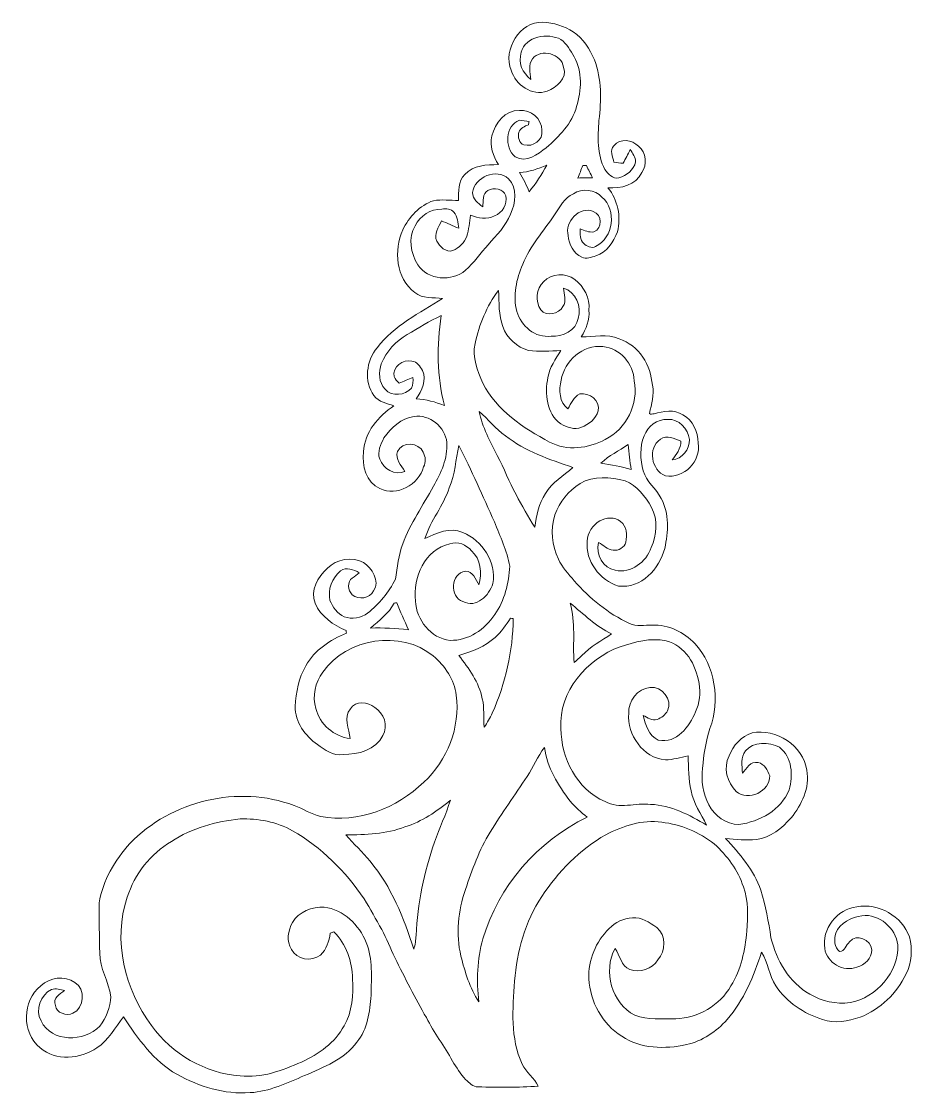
# Model space of a CAD drawing. Header units: centimetres. Extents: x -13.4 to 13.3, y -16.1 to 16.1.
import ezdxf

# ---------------------------------------------------------------- set-up
doc = ezdxf.new("R2010")
doc.units = ezdxf.units.CM
doc.header["$MEASUREMENT"] = 0
doc.layers.add('Layer 1', color=7, linetype='Continuous')

msp = doc.modelspace()

# ---------------------------------------------------------------- linework, layer by layer
at = {"layer": 'Layer 1', "color": 250, "lineweight": 9}
for points, knots in [([(1.27116, 14.62582), (1.01469, 15.2513), (1.52128, 16.09232), (2.2219, 16.06904), (2.2219, 16.06904), (2.54328, 16.05845), (2.86078, 15.95227), (3.13242, 15.78223), (3.13242, 15.78223), (3.43369, 15.5822), (3.6316, 15.264), (3.76742, 14.93556), (3.76742, 14.93556), (3.99249, 14.36053), (3.97026, 13.72589), (3.90359, 13.12228), (3.90359, 13.12228), (3.87043, 12.62981), (3.83762, 12.10064), (4.08068, 11.64979), (4.08068, 11.64979), (4.16641, 11.50762), (4.32339, 11.36439), (4.50261, 11.39367), (4.50261, 11.39367), (4.72486, 11.46846), (4.95275, 11.6325), (5.00143, 11.87592), (5.00143, 11.87592), (4.99508, 12.01456), (4.91818, 12.13662), (4.84198, 12.2481), (4.84198, 12.2481), (4.77107, 12.10946), (4.70686, 11.96764), (4.62678, 11.83394), (4.62678, 11.83394), (4.534, 11.84523), (4.44193, 11.85687), (4.34985, 11.86887), (4.34985, 11.86887), (4.3308, 12.0255), (4.20592, 12.23011), (4.34562, 12.36028), (4.34562, 12.36028), (4.53612, 12.59241), (4.9016, 12.55008), (5.0921, 12.34406), (5.0921, 12.34406), (5.32246, 12.15885), (5.35915, 11.79161), (5.18664, 11.55525), (5.18664, 11.55525), (5.00672, 11.16931), (4.55799, 11.07441), (4.17346, 11.10228), (4.17346, 11.10228), (4.46627, 10.73504), (4.57634, 10.23409), (4.45639, 9.77936), (4.45639, 9.77936), (4.34315, 9.46857), (4.13254, 9.16552), (3.80834, 9.05335), (3.80834, 9.05335), (3.67287, 9.02265), (3.524, 8.94892), (3.38818, 9.01525), (3.38818, 9.01525), (3.14159, 9.13237), (2.99554, 9.39872), (2.97861, 9.66505), (2.97861, 9.66505), (2.86889, 10.07393), (3.31974, 10.56675), (3.73426, 10.3872), (3.73426, 10.3872), (4.00166, 10.29548), (4.00801, 9.87885), (3.75154, 9.77865), (3.75154, 9.77865), (3.6069, 9.74937), (3.46932, 9.8217), (3.33456, 9.86332), (3.33456, 9.86332), (3.34126, 9.71409), (3.32292, 9.53806), (3.44568, 9.428), (3.44568, 9.428), (3.53811, 9.34509), (3.6824, 9.27066), (3.80305, 9.33804), (3.80305, 9.33804), (4.33574, 9.59803), (4.44934, 10.43235), (3.99355, 10.82147), (3.99355, 10.82147), (3.77941, 11.05113), (3.40053, 11.09346), (3.13771, 10.92201), (3.13771, 10.92201), (2.86254, 10.80101), (2.73589, 10.51737), (2.57115, 10.287), (2.57115, 10.287), (2.24306, 9.80088), (1.8282, 9.36025), (1.61935, 8.80252), (1.61935, 8.80252), (1.4225, 8.36296), (1.31702, 7.86378), (1.43697, 7.38753), (1.43697, 7.38753), (1.56714, 6.9515), (1.98836, 6.57543), (2.46884, 6.64881), (2.46884, 6.64881), (2.80927, 6.62059), (3.21885, 6.81568), (3.2827, 7.17974), (3.2827, 7.17974), (3.39383, 7.53464), (3.2005, 7.97632), (2.83644, 8.09026), (2.83644, 8.09026), (2.85161, 7.90611), (2.93486, 7.70221), (2.82303, 7.53323), (2.82303, 7.53323), (2.69921, 7.30992), (2.33091, 7.22596), (2.15769, 7.43445), (2.15769, 7.43445), (1.9813, 7.69127), (2.02399, 8.0698), (2.24694, 8.28535), (2.24694, 8.28535), (2.48436, 8.5337), (2.90346, 8.54958), (3.1751, 8.34708), (3.1751, 8.34708), (3.4545, 8.13507), (3.64077, 7.78582), (3.60232, 7.4281), (3.60232, 7.4281), (3.63548, 7.13423), (3.51306, 6.86859), (3.37407, 6.62235), (3.37407, 6.62235), (3.75013, 6.62976), (4.14842, 6.72819), (4.50507, 6.56944), (4.50507, 6.56944), (4.79047, 6.46396), (5.05858, 6.27875), (5.21945, 6.01628), (5.21945, 6.01628), (5.39972, 5.77145), (5.46181, 5.46454), (5.5119, 5.17066), (5.5119, 5.17066), (5.56235, 4.88597), (5.4731, 4.60305), (5.42159, 4.32506), (5.42159, 4.32506), (5.45158, 4.27884), (5.51155, 4.31588), (5.55494, 4.31729), (5.55494, 4.31729), (5.83646, 4.38538), (6.16172, 4.46052), (6.41713, 4.28378), (6.41713, 4.28378), (6.72934, 4.13032), (6.87645, 3.77225), (6.87892, 3.44064), (6.87892, 3.44064), (6.97593, 2.89526), (6.44571, 2.3562), (5.89678, 2.45322), (5.89678, 2.45322), (5.47239, 2.61973), (5.35492, 3.2893), (5.74756, 3.55036), (5.74756, 3.55036), (5.93735, 3.69217), (6.17195, 3.5754), (6.35892, 3.49497), (6.35892, 3.49497), (6.36386, 3.26672), (6.23051, 3.09316), (6.09469, 2.92983), (6.09469, 2.92983), (6.39843, 2.96333), (6.62492, 3.24203), (6.62139, 3.54259), (6.62139, 3.54259), (6.57447, 3.85904), (6.30248, 4.17301), (5.96169, 4.14549), (5.96169, 4.14549), (5.65266, 4.15925), (5.35915, 3.94053), (5.2579, 3.65337), (5.2579, 3.65337), (5.12208, 3.32317), (5.13902, 2.9464), (5.23215, 2.60667), (5.23215, 2.60667), (5.32246, 2.27753), (5.61703, 2.06587), (5.77155, 1.77094), (5.77155, 1.77094), (6.02272, 1.31798), (5.98674, 0.76518), (5.87597, 0.27517), (5.87597, 0.27517), (5.72286, -0.33443), (5.16724, -0.94333), (4.48814, -0.85372), (4.48814, -0.85372), (3.92193, -0.68862), (3.49472, -0.10231), (3.55081, 0.49248), (3.55081, 0.49248), (3.55787, 0.74612), (3.71909, 0.96908), (3.92687, 1.10243), (3.92687, 1.10243), (4.11667, 1.20333), (4.38054, 1.23578), (4.55023, 1.07915), (4.55023, 1.07915), (4.74602, 0.94615), (4.74391, 0.67275), (4.70722, 0.46496), (4.70722, 0.46496), (4.67264, 0.29704), (4.48602, 0.20108), (4.32516, 0.21907), (4.32516, 0.21907), (4.16076, 0.24906), (4.03659, 0.37253), (3.89265, 0.44873), (3.89265, 0.44873), (3.80199, 0.09596), (4.02389, -0.3175), (4.39042, -0.38241), (4.39042, -0.38241), (4.86279, -0.48683), (5.31929, -0.13194), (5.47169, 0.29916), (5.47169, 0.29916), (5.62832, 0.67592), (5.68935, 1.14018), (5.47486, 1.50566), (5.47486, 1.50566), (5.30412, 1.84326), (5.03953, 2.15159), (4.68605, 2.30293), (4.68605, 2.30293), (4.24755, 2.41547), (3.74308, 2.46627), (3.33773, 2.22144), (3.33773, 2.22144), (2.9973, 1.99813), (2.70732, 1.67287), (2.58279, 1.27988), (2.58279, 1.27988), (2.44168, 0.84314), (2.4953, 0.36336), (2.68509, -0.04868), (2.68509, -0.04868), (2.80186, -0.29281), (2.98884, -0.49318), (3.16276, -0.69744), (3.16276, -0.69744), (3.62313, -1.22626), (4.18087, -1.67675), (4.81552, -1.97908), (4.81552, -1.97908), (5.02895, -2.08245), (5.27695, -2.01436), (5.50344, -2.032), (5.50344, -2.032), (5.98851, -1.99884), (6.45206, -2.24155), (6.78296, -2.58057), (6.78296, -2.58057), (7.40032, -3.25579), (7.53473, -4.28484), (7.23381, -5.13151), (7.23381, -5.13151), (7.09976, -5.51392), (7.05178, -5.9182), (7.00768, -6.31896), (7.00768, -6.31896), (6.96641, -6.69361), (7.01967, -7.08872), (7.19783, -7.42386), (7.19783, -7.42386), (7.38233, -7.74453), (7.71535, -8.01722), (8.102, -8.01158), (8.102, -8.01158), (8.72359, -7.92797), (9.36847, -7.58331), (9.60448, -6.97089), (9.60448, -6.97089), (9.74065, -6.54015), (9.69408, -5.98629), (9.31626, -5.69207), (9.31626, -5.69207), (9.0104, -5.52238), (8.53662, -5.51744), (8.29461, -5.80602), (8.29461, -5.80602), (8.14786, -5.99511), (8.20183, -6.25122), (8.20536, -6.47418), (8.20536, -6.47418), (8.33342, -6.3373), (8.44349, -6.09918), (8.67808, -6.15456), (8.67808, -6.15456), (8.86788, -6.18631), (8.96419, -6.38775), (9.02663, -6.54861), (9.02663, -6.54861), (9.04638, -7.02134), (8.37646, -7.3279), (8.02121, -7.02239), (8.02121, -7.02239), (7.74357, -6.75605), (7.62927, -6.30308), (7.80602, -5.95101), (7.80602, -5.95101), (7.92596, -5.64092), (8.17467, -5.36681), (8.49676, -5.26556), (8.49676, -5.26556), (9.22383, -5.1114), (10.0264, -5.64621), (10.13823, -6.38669), (10.13823, -6.38669), (10.23454, -6.90774), (9.98865, -7.41962), (9.66692, -7.81262), (9.66692, -7.81262), (9.39846, -8.1227), (9.05097, -8.4134), (8.62834, -8.46349), (8.62834, -8.46349), (8.31896, -8.49736), (8.00992, -8.45714), (7.7023, -8.42821), (7.7023, -8.42821), (8.12105, -8.89635), (8.56026, -9.3786), (8.75957, -9.98749), (8.75957, -9.98749), (8.90351, -10.45281), (8.99064, -10.93435), (9.06261, -11.41589), (9.06261, -11.41589), (9.22736, -12.09216), (9.60942, -12.75398), (10.22713, -13.10887), (10.22713, -13.10887), (10.59049, -13.31172), (11.01912, -13.41861), (11.43504, -13.35934), (11.43504, -13.35934), (12.23056, -13.20341), (12.89307, -12.44953), (12.87014, -11.6265), (12.87014, -11.6265), (12.80241, -11.12591), (12.31064, -10.68564), (11.79382, -10.7502), (11.79382, -10.7502), (11.47879, -10.79747), (11.12707, -10.95481), (11.00959, -11.27231), (11.00959, -11.27231), (10.95244, -11.4554), (10.95244, -11.7034), (11.12248, -11.82899), (11.12248, -11.82899), (11.27523, -11.82229), (11.31721, -11.62226), (11.42234, -11.53901), (11.42234, -11.53901), (11.61319, -11.26631), (12.07604, -11.46916), (12.08521, -11.77396), (12.08521, -11.77396), (12.09826, -12.02655), (11.87143, -12.23116), (11.64142, -12.29007), (11.64142, -12.29007), (11.2389, -12.45976), (10.73936, -12.16272), (10.67763, -11.73903), (10.67763, -11.73903), (10.57744, -11.15307), (11.05016, -10.55229), (11.63542, -10.48209), (11.63542, -10.48209), (12.287, -10.36637), (12.99855, -10.75796), (13.21657, -11.38731), (13.21657, -11.38731), (13.31006, -11.7542), (13.29065, -12.15531), (13.1185, -12.49751), (13.1185, -12.49751), (12.83839, -13.07994), (12.34133, -13.55866), (11.74055, -13.7989), (11.74055, -13.7989), (11.37789, -13.9125), (10.97502, -14.00069), (10.60637, -13.86205), (10.60637, -13.86205), (10.04757, -13.69413), (9.53639, -13.34241), (9.20972, -12.85593), (9.20972, -12.85593), (9.0037, -12.54442), (8.97724, -12.15355), (8.77968, -11.84063), (8.77968, -11.84063), (8.54967, -12.56559), (8.25087, -13.28526), (7.7471, -13.86699), (7.7471, -13.86699), (7.42607, -14.22753), (7.00309, -14.51681), (6.52579, -14.61841), (6.52579, -14.61841), (5.88302, -14.76234), (5.15031, -14.75105), (4.58904, -14.36934), (4.58904, -14.36934), (4.00695, -13.99822), (3.62983, -13.33253), (3.60408, -12.64356), (3.60408, -12.64356), (3.57092, -12.08405), (3.81151, -11.52772), (4.20486, -11.13543), (4.20486, -11.13543), (4.39077, -10.9534), (4.63948, -10.81899), (4.90442, -10.81546), (4.90442, -10.81546), (5.18064, -10.78865), (5.423, -10.94987), (5.63467, -11.10333), (5.63467, -11.10333), (5.93559, -11.33651), (5.90666, -11.80536), (5.67312, -12.07558), (5.67312, -12.07558), (5.50061, -12.34758), (5.13055, -12.46858), (4.83069, -12.36486), (4.83069, -12.36486), (4.56575, -12.25832), (4.53365, -11.94294), (4.38584, -11.73092), (4.38584, -11.73092), (4.01718, -12.41319), (4.28106, -13.37839), (4.97639, -13.73681), (4.97639, -13.73681), (5.36585, -13.8878), (5.79906, -13.84335), (6.20829, -13.84229), (6.20829, -13.84229), (6.87821, -13.82395), (7.53402, -13.44224), (7.8614, -12.85381), (7.8614, -12.85381), (8.17291, -12.36521), (8.28332, -11.77819), (8.33977, -11.21022), (8.33977, -11.21022), (8.36729, -10.76784), (8.39516, -10.30393), (8.23499, -9.88166), (8.23499, -9.88166), (8.07307, -9.38176), (7.74922, -8.9475), (7.36293, -8.5979), (7.36293, -8.5979), (6.90996, -8.24159), (6.35998, -8.0091), (5.78601, -7.94597), (5.78601, -7.94597), (5.20111, -7.8613), (4.61867, -8.05462), (4.10608, -8.32203), (4.10608, -8.32203), (3.32398, -8.76581), (2.68051, -9.42975), (2.18732, -10.17552), (2.18732, -10.17552), (1.68673, -10.92764), (1.4412, -11.82088), (1.37276, -12.71552), (1.37276, -12.71552), (1.31632, -13.5442), (1.23659, -14.42685), (1.5996, -15.20366), (1.5996, -15.20366), (1.71496, -15.45625), (1.97001, -15.61641), (2.08184, -15.87006), (2.08184, -15.87006), (1.48212, -15.90781), (0.88028, -15.89864), (0.28021, -15.88876), (0.28021, -15.88876), (0.12393, -15.89158), (0.01245, -15.7607), (-0.09585, -15.66933), (-0.09585, -15.66933), (-0.25002, -15.5007), (-0.3749, -15.30879), (-0.49096, -15.11335), (-0.49096, -15.11335), (-0.73368, -14.66815), (-1.042, -14.26245), (-1.27343, -13.8109), (-1.27343, -13.8109), (-1.61985, -13.2267), (-1.91442, -12.61463), (-2.22134, -12.00926), (-2.22134, -12.00926), (-2.36139, -11.73233), (-2.45523, -11.43353), (-2.61469, -11.16612), (-2.61469, -11.16612), (-2.79249, -10.86097), (-2.95335, -10.54594), (-3.14279, -10.24784), (-3.14279, -10.24784), (-3.69877, -9.42058), (-4.42056, -8.6935), (-5.29298, -8.20244), (-5.29298, -8.20244), (-5.76464, -7.92408), (-6.32485, -7.83554), (-6.86495, -7.84119), (-6.86495, -7.84119), (-7.58568, -7.9248), (-8.31134, -8.11918), (-8.92271, -8.52241), (-8.92271, -8.52241), (-9.54924, -8.89459), (-10.03113, -9.50101), (-10.2488, -10.19669), (-10.2488, -10.19669), (-10.68801, -11.49879), (-10.32429, -12.96776), (-9.51819, -14.04867), (-9.51819, -14.04867), (-8.90859, -14.90416), (-7.91482, -15.47918), (-6.86389, -15.55644), (-6.86389, -15.55644), (-6.21902, -15.63405), (-5.59707, -15.39522), (-5.01675, -15.14263), (-5.01675, -15.14263), (-4.5084, -14.90133), (-4.00639, -14.56902), (-3.74534, -14.05255), (-3.74534, -14.05255), (-3.48816, -13.6331), (-3.47017, -13.12157), (-3.48852, -12.64391), (-3.48852, -12.64391), (-3.50545, -12.12638), (-3.67302, -11.59616), (-4.05261, -11.23033), (-4.05261, -11.23033), (-4.08753, -11.24514), (-4.12246, -11.26031), (-4.15703, -11.27584), (-4.15703, -11.27584), (-4.20113, -11.5129), (-4.26569, -11.76267), (-4.45195, -11.93236), (-4.45195, -11.93236), (-4.71089, -12.14049), (-5.17268, -12.07064), (-5.32543, -11.76196), (-5.32543, -11.76196), (-5.47924, -11.51643), (-5.42915, -11.19364), (-5.28768, -10.95446), (-5.28768, -10.95446), (-5.11694, -10.61755), (-4.69114, -10.48985), (-4.34012, -10.49337), (-4.34012, -10.49337), (-3.75839, -10.56887), (-3.28955, -11.02501), (-3.08106, -11.55629), (-3.08106, -11.55629), (-2.87292, -12.05689), (-2.92725, -12.61039), (-2.93113, -13.13921), (-2.93113, -13.13921), (-2.97029, -13.62922), (-3.03449, -14.15133), (-3.35587, -14.54679), (-3.35587, -14.54679), (-3.73828, -15.06679), (-4.35776, -15.29891), (-4.92644, -15.5508), (-4.92644, -15.5508), (-5.45596, -15.76352), (-5.98195, -16.03234), (-6.56262, -16.06091), (-6.56262, -16.06091), (-7.33097, -16.11841), (-8.09297, -15.88241), (-8.75831, -15.51164), (-8.75831, -15.51164), (-9.45505, -15.113), (-9.92953, -14.43849), (-10.36345, -13.78373), (-10.36345, -13.78373), (-10.61004, -14.10864), (-10.80866, -14.4847), (-11.15791, -14.71612), (-11.15791, -14.71612), (-11.65144, -15.05761), (-12.3891, -15.12217), (-12.865, -14.71366), (-12.865, -14.71366), (-13.42133, -14.2554), (-13.40087, -13.30113), (-12.84383, -12.85346), (-12.84383, -12.85346), (-12.57396, -12.6044), (-12.12981, -12.53737), (-11.82042, -12.75327), (-11.82042, -12.75327), (-11.49516, -12.95224), (-11.53467, -13.52021), (-11.87722, -13.67966), (-11.87722, -13.67966), (-12.06843, -13.7668), (-12.38346, -13.67296), (-12.40427, -13.44154), (-12.40427, -13.44154), (-12.49211, -13.21964), (-12.27198, -13.09582), (-12.12699, -12.99069), (-12.12699, -12.99069), (-12.25434, -12.96705), (-12.39228, -12.92084), (-12.51928, -12.9667), (-12.51928, -12.9667), (-12.85336, -13.12439), (-13.01669, -13.58089), (-12.83325, -13.90791), (-12.83325, -13.90791), (-12.5161, -14.56231), (-11.53291, -14.54714), (-11.07148, -14.06172), (-11.07148, -14.06172), (-10.87533, -13.81231), (-10.75327, -13.49869), (-10.74445, -13.18084), (-10.74445, -13.18084), (-10.79102, -12.72857), (-11.08664, -12.33488), (-11.07253, -11.87027), (-11.07253, -11.87027), (-11.07888, -11.36897), (-11.10393, -10.86767), (-11.08947, -10.36673), (-11.08947, -10.36673), (-10.98787, -9.6901), (-10.61428, -9.08509), (-10.16695, -8.58132), (-10.16695, -8.58132), (-8.93223, -7.29544), (-6.91646, -6.81002), (-5.24288, -7.44326), (-5.24288, -7.44326), (-4.96842, -7.53216), (-4.72959, -7.71031), (-4.44525, -7.77134), (-4.44525, -7.77134), (-3.31989, -7.99112), (-2.15925, -7.51875), (-1.34998, -6.74441), (-1.34998, -6.74441), (-0.64301, -6.08859), (-0.2546, -5.09199), (-0.37596, -4.13103), (-0.37596, -4.13103), (-0.44158, -3.66501), (-0.71004, -3.24979), (-1.06881, -2.95416), (-1.06881, -2.95416), (-2.04424, -2.15653), (-3.66208, -2.40806), (-4.37716, -3.43641), (-4.37716, -3.43641), (-4.60682, -3.74368), (-4.70948, -4.15996), (-4.58707, -4.53178), (-4.58707, -4.53178), (-4.47453, -5.00733), (-4.04132, -5.37316), (-3.55978, -5.43454), (-3.55978, -5.43454), (-3.59153, -5.14456), (-3.7785, -4.79601), (-3.55272, -4.5406), (-3.55272, -4.5406), (-3.39962, -4.28766), (-3.0232, -4.324), (-2.82459, -4.49862), (-2.82459, -4.49862), (-2.54978, -4.66337), (-2.41008, -5.05601), (-2.57588, -5.34247), (-2.57588, -5.34247), (-2.79354, -5.77744), (-3.32518, -5.91573), (-3.77462, -5.9115), (-3.77462, -5.9115), (-4.0706, -5.96477), (-4.31684, -5.77074), (-4.54156, -5.61411), (-4.54156, -5.61411), (-4.90986, -5.34846), (-5.21607, -4.93712), (-5.21431, -4.46581), (-5.21431, -4.46581), (-5.18009, -4.04495), (-5.11376, -3.61068), (-4.88693, -3.24556), (-4.88693, -3.24556), (-4.63116, -2.76825), (-4.15456, -2.47509), (-3.67302, -2.26448), (-3.67302, -2.26448), (-3.67443, -2.24578), (-3.67725, -2.20874), (-3.67866, -2.19004), (-3.67866, -2.19004), (-4.06848, -2.0387), (-4.43678, -1.76318), (-4.60964, -1.37336), (-4.60964, -1.37336), (-4.76804, -0.97825), (-4.53098, -0.57997), (-4.24381, -0.32314), (-4.24381, -0.32314), (-3.97288, -0.04374), (-3.50898, 0.03775), (-3.16502, -0.14676), (-3.16502, -0.14676), (-2.89867, -0.31291), (-2.66019, -0.70203), (-2.85881, -1.00259), (-2.85881, -1.00259), (-2.96746, -1.23966), (-3.31072, -1.27141), (-3.49839, -1.11443), (-3.49839, -1.11443), (-3.62857, -0.98813), (-3.66314, -0.72249), (-3.49663, -0.61489), (-3.49663, -0.61489), (-3.42819, -0.55986), (-3.35587, -0.51047), (-3.28884, -0.45403), (-3.28884, -0.45403), (-3.45783, -0.37183), (-3.67584, -0.26423), (-3.84659, -0.40181), (-3.84659, -0.40181), (-4.09776, -0.60396), (-4.24523, -0.96767), (-4.16585, -1.28658), (-4.16585, -1.28658), (-4.08471, -1.48978), (-3.94113, -1.6831), (-3.74146, -1.78188), (-3.74146, -1.78188), (-3.50757, -1.84856), (-3.23275, -1.82527), (-3.03943, -1.66617), (-3.03943, -1.66617), (-2.68348, -1.40088), (-2.40514, -1.03681), (-2.19806, -0.64805), (-2.19806, -0.64805), (-2.14761, -0.29104), (-2.11304, 0.07267), (-1.98321, 0.41275), (-1.98321, 0.41275), (-1.75214, 1.02623), (-1.37538, 1.56704), (-1.06317, 2.1396), (-1.06317, 2.1396), (-0.83281, 2.53683), (-0.6289, 2.98345), (-0.66065, 3.45299), (-0.66065, 3.45299), (-0.70439, 3.92359), (-1.17183, 4.3053), (-1.64561, 4.23651), (-1.64561, 4.23651), (-2.02555, 4.18112), (-2.34164, 3.90102), (-2.54731, 3.59022), (-2.54731, 3.59022), (-2.63797, 3.39901), (-2.75862, 3.17324), (-2.67325, 2.95839), (-2.67325, 2.95839), (-2.56389, 2.66171), (-2.22416, 2.45322), (-1.91901, 2.58657), (-1.91901, 2.58657), (-2.03401, 2.76402), (-2.21217, 2.95382), (-2.14091, 3.18382), (-2.14091, 3.18382), (-2.00614, 3.48968), (-1.49673, 3.46745), (-1.3722, 3.16195), (-1.3722, 3.16195), (-1.29353, 3.03107), (-1.28401, 2.85926), (-1.35598, 2.7224), (-1.35598, 2.7224), (-1.5112, 2.19463), (-2.14867, 1.81222), (-2.67078, 2.07716), (-2.67078, 2.07716), (-3.0927, 2.25249), (-3.21018, 2.76472), (-3.15938, 3.17429), (-3.15938, 3.17429), (-3.12551, 3.76061), (-2.71876, 4.24568), (-2.24568, 4.55754), (-2.24568, 4.55754), (-2.45805, 4.62386), (-2.70711, 4.67007), (-2.84787, 4.86128), (-2.84787, 4.86128), (-3.15056, 5.28885), (-3.08106, 5.9048), (-2.75156, 6.29992), (-2.75156, 6.29992), (-2.24674, 6.96667), (-1.47451, 7.33814), (-0.78624, 7.77982), (-0.78624, 7.77982), (-1.06776, 7.81898), (-1.3909, 7.75759), (-1.62303, 7.95727), (-1.62303, 7.95727), (-2.191, 8.37778), (-2.25238, 9.22408), (-1.98533, 9.83334), (-1.98533, 9.83334), (-1.78883, 10.21434), (-1.48227, 10.57982), (-1.05964, 10.7107), (-1.05964, 10.7107), (-0.81234, 10.75409), (-0.5587, 10.72586), (-0.30928, 10.71352), (-0.30928, 10.71352), (-0.30011, 10.98445), (-0.34421, 11.29737), (-0.11772, 11.49669), (-0.11772, 11.49669), (0.13416, 11.78737), (0.53491, 11.78808), (0.88804, 11.79549), (0.88804, 11.79549), (0.72577, 12.04949), (0.61817, 12.34935), (0.69331, 12.65556), (0.69331, 12.65556), (0.78292, 13.03303), (1.08736, 13.44437), (1.51634, 13.41897), (1.51634, 13.41897), (1.85501, 13.46483), (2.19544, 13.16568), (2.18768, 12.82454), (2.18768, 12.82454), (2.24659, 12.53844), (1.91322, 12.30278), (1.65251, 12.39345), (1.65251, 12.39345), (1.492, 12.42731), (1.47083, 12.63863), (1.50364, 12.76704), (1.50364, 12.76704), (1.53574, 12.89933), (1.67544, 12.94272), (1.78516, 12.99176), (1.78516, 12.99176), (1.7908, 13.01645), (1.80209, 13.06655), (1.80738, 13.09159), (1.80738, 13.09159), (1.71284, 13.10817), (1.61371, 13.12158), (1.51916, 13.13005), (1.51916, 13.13005), (1.08913, 12.9653), (1.05914, 12.30737), (1.39146, 12.02867), (1.39146, 12.02867), (1.72483, 11.829), (2.06668, 12.10911), (2.32173, 12.30208), (2.32173, 12.30208), (2.71049, 12.63933), (3.09255, 13.0295), (3.23366, 13.53997), (3.23366, 13.53997), (3.37724, 14.02469), (3.41252, 14.57926), (3.15923, 15.03363), (3.15923, 15.03363), (3.04634, 15.21673), (2.94227, 15.42628), (2.76165, 15.55222), (2.76165, 15.55222), (2.37148, 15.75471), (1.69238, 15.65911), (1.5742, 15.16628), (1.5742, 15.16628), (1.46554, 14.85231), (1.61547, 14.54821), (1.85642, 14.35383), (1.85642, 14.35383), (1.84795, 14.55633), (1.77211, 14.79375), (1.91216, 14.96978), (1.91216, 14.96978), (2.16404, 15.30316), (2.78105, 15.11936), (2.84208, 14.71578), (2.84208, 14.71578), (2.96591, 14.37359), (2.62054, 14.11923), (2.35278, 13.99929), (2.35278, 13.99929), (1.88993, 13.83878), (1.40769, 14.18873), (1.27116, 14.62582), (1.27116, 14.62582), (1.27116, 14.62582), (1.27116, 14.62582), (1.27116, 14.62582)], [0, 0, 0, 0, 0.00408163, 0.00408163, 0.00408163, 0.00408163, 0.00816327, 0.00816327, 0.00816327, 0.00816327, 0.0122449, 0.0122449, 0.0122449, 0.0122449, 0.01632653, 0.01632653, 0.01632653, 0.01632653, 0.02040816, 0.02040816, 0.02040816, 0.02040816, 0.0244898, 0.0244898, 0.0244898, 0.0244898, 0.02857143, 0.02857143, 0.02857143, 0.02857143, 0.03265306, 0.03265306, 0.03265306, 0.03265306, 0.03673469, 0.03673469, 0.03673469, 0.03673469, 0.04081633, 0.04081633, 0.04081633, 0.04081633, 0.04489796, 0.04489796, 0.04489796, 0.04489796, 0.04897959, 0.04897959, 0.04897959, 0.04897959, 0.05306122, 0.05306122, 0.05306122, 0.05306122, 0.05714286, 0.05714286, 0.05714286, 0.05714286, 0.06122449, 0.06122449, 0.06122449, 0.06122449, 0.06530612, 0.06530612, 0.06530612, 0.06530612, 0.06938776, 0.06938776, 0.06938776, 0.06938776, 0.07346939, 0.07346939, 0.07346939, 0.07346939, 0.07755102, 0.07755102, 0.07755102, 0.07755102, 0.08163265, 0.08163265, 0.08163265, 0.08163265, 0.08571429, 0.08571429, 0.08571429, 0.08571429, 0.08979592, 0.08979592, 0.08979592, 0.08979592, 0.09387755, 0.09387755, 0.09387755, 0.09387755, 0.09795918, 0.09795918, 0.09795918, 0.09795918, 0.10204082, 0.10204082, 0.10204082, 0.10204082, 0.10612245, 0.10612245, 0.10612245, 0.10612245, 0.11020408, 0.11020408, 0.11020408, 0.11020408, 0.11428571, 0.11428571, 0.11428571, 0.11428571, 0.11836735, 0.11836735, 0.11836735, 0.11836735, 0.12244898, 0.12244898, 0.12244898, 0.12244898, 0.12653061, 0.12653061, 0.12653061, 0.12653061, 0.13061224, 0.13061224, 0.13061224, 0.13061224, 0.13469388, 0.13469388, 0.13469388, 0.13469388, 0.13877551, 0.13877551, 0.13877551, 0.13877551, 0.14285714, 0.14285714, 0.14285714, 0.14285714, 0.14693878, 0.14693878, 0.14693878, 0.14693878, 0.15102041, 0.15102041, 0.15102041, 0.15102041, 0.15510204, 0.15510204, 0.15510204, 0.15510204, 0.15918367, 0.15918367, 0.15918367, 0.15918367, 0.16326531, 0.16326531, 0.16326531, 0.16326531, 0.16734694, 0.16734694, 0.16734694, 0.16734694, 0.17142857, 0.17142857, 0.17142857, 0.17142857, 0.1755102, 0.1755102, 0.1755102, 0.1755102, 0.17959184, 0.17959184, 0.17959184, 0.17959184, 0.18367347, 0.18367347, 0.18367347, 0.18367347, 0.1877551, 0.1877551, 0.1877551, 0.1877551, 0.19183673, 0.19183673, 0.19183673, 0.19183673, 0.19591837, 0.19591837, 0.19591837, 0.19591837, 0.2, 0.2, 0.2, 0.2, 0.20408163, 0.20408163, 0.20408163, 0.20408163, 0.20816327, 0.20816327, 0.20816327, 0.20816327, 0.2122449, 0.2122449, 0.2122449, 0.2122449, 0.21632653, 0.21632653, 0.21632653, 0.21632653, 0.22040816, 0.22040816, 0.22040816, 0.22040816, 0.2244898, 0.2244898, 0.2244898, 0.2244898, 0.22857143, 0.22857143, 0.22857143, 0.22857143, 0.23265306, 0.23265306, 0.23265306, 0.23265306, 0.23673469, 0.23673469, 0.23673469, 0.23673469, 0.24081633, 0.24081633, 0.24081633, 0.24081633, 0.24489796, 0.24489796, 0.24489796, 0.24489796, 0.24897959, 0.24897959, 0.24897959, 0.24897959, 0.25306122, 0.25306122, 0.25306122, 0.25306122, 0.25714286, 0.25714286, 0.25714286, 0.25714286, 0.26122449, 0.26122449, 0.26122449, 0.26122449, 0.26530612, 0.26530612, 0.26530612, 0.26530612, 0.26938776, 0.26938776, 0.26938776, 0.26938776, 0.27346939, 0.27346939, 0.27346939, 0.27346939, 0.27755102, 0.27755102, 0.27755102, 0.27755102, 0.28163265, 0.28163265, 0.28163265, 0.28163265, 0.28571429, 0.28571429, 0.28571429, 0.28571429, 0.28979592, 0.28979592, 0.28979592, 0.28979592, 0.29387755, 0.29387755, 0.29387755, 0.29387755, 0.29795918, 0.29795918, 0.29795918, 0.29795918, 0.30204082, 0.30204082, 0.30204082, 0.30204082, 0.30612245, 0.30612245, 0.30612245, 0.30612245, 0.31020408, 0.31020408, 0.31020408, 0.31020408, 0.31428571, 0.31428571, 0.31428571, 0.31428571, 0.31836735, 0.31836735, 0.31836735, 0.31836735, 0.32244898, 0.32244898, 0.32244898, 0.32244898, 0.32653061, 0.32653061, 0.32653061, 0.32653061, 0.33061224, 0.33061224, 0.33061224, 0.33061224, 0.33469388, 0.33469388, 0.33469388, 0.33469388, 0.33877551, 0.33877551, 0.33877551, 0.33877551, 0.34285714, 0.34285714, 0.34285714, 0.34285714, 0.34693878, 0.34693878, 0.34693878, 0.34693878, 0.35102041, 0.35102041, 0.35102041, 0.35102041, 0.35510204, 0.35510204, 0.35510204, 0.35510204, 0.35918367, 0.35918367, 0.35918367, 0.35918367, 0.36326531, 0.36326531, 0.36326531, 0.36326531, 0.36734694, 0.36734694, 0.36734694, 0.36734694, 0.37142857, 0.37142857, 0.37142857, 0.37142857, 0.3755102, 0.3755102, 0.3755102, 0.3755102, 0.37959184, 0.37959184, 0.37959184, 0.37959184, 0.38367347, 0.38367347, 0.38367347, 0.38367347, 0.3877551, 0.3877551, 0.3877551, 0.3877551, 0.39183673, 0.39183673, 0.39183673, 0.39183673, 0.39591837, 0.39591837, 0.39591837, 0.39591837, 0.4, 0.4, 0.4, 0.4, 0.40408163, 0.40408163, 0.40408163, 0.40408163, 0.40816327, 0.40816327, 0.40816327, 0.40816327, 0.4122449, 0.4122449, 0.4122449, 0.4122449, 0.41632653, 0.41632653, 0.41632653, 0.41632653, 0.42040816, 0.42040816, 0.42040816, 0.42040816, 0.4244898, 0.4244898, 0.4244898, 0.4244898, 0.42857143, 0.42857143, 0.42857143, 0.42857143, 0.43265306, 0.43265306, 0.43265306, 0.43265306, 0.43673469, 0.43673469, 0.43673469, 0.43673469, 0.44081633, 0.44081633, 0.44081633, 0.44081633, 0.44489796, 0.44489796, 0.44489796, 0.44489796, 0.44897959, 0.44897959, 0.44897959, 0.44897959, 0.45306122, 0.45306122, 0.45306122, 0.45306122, 0.45714286, 0.45714286, 0.45714286, 0.45714286, 0.46122449, 0.46122449, 0.46122449, 0.46122449, 0.46530612, 0.46530612, 0.46530612, 0.46530612, 0.46938776, 0.46938776, 0.46938776, 0.46938776, 0.47346939, 0.47346939, 0.47346939, 0.47346939, 0.47755102, 0.47755102, 0.47755102, 0.47755102, 0.48163265, 0.48163265, 0.48163265, 0.48163265, 0.48571429, 0.48571429, 0.48571429, 0.48571429, 0.48979592, 0.48979592, 0.48979592, 0.48979592, 0.49387755, 0.49387755, 0.49387755, 0.49387755, 0.49795918, 0.49795918, 0.49795918, 0.49795918, 0.50204082, 0.50204082, 0.50204082, 0.50204082, 0.50612245, 0.50612245, 0.50612245, 0.50612245, 0.51020408, 0.51020408, 0.51020408, 0.51020408, 0.51428571, 0.51428571, 0.51428571, 0.51428571, 0.51836735, 0.51836735, 0.51836735, 0.51836735, 0.52244898, 0.52244898, 0.52244898, 0.52244898, 0.52653061, 0.52653061, 0.52653061, 0.52653061, 0.53061224, 0.53061224, 0.53061224, 0.53061224, 0.53469388, 0.53469388, 0.53469388, 0.53469388, 0.53877551, 0.53877551, 0.53877551, 0.53877551, 0.54285714, 0.54285714, 0.54285714, 0.54285714, 0.54693878, 0.54693878, 0.54693878, 0.54693878, 0.55102041, 0.55102041, 0.55102041, 0.55102041, 0.55510204, 0.55510204, 0.55510204, 0.55510204, 0.55918367, 0.55918367, 0.55918367, 0.55918367, 0.56326531, 0.56326531, 0.56326531, 0.56326531, 0.56734694, 0.56734694, 0.56734694, 0.56734694, 0.57142857, 0.57142857, 0.57142857, 0.57142857, 0.5755102, 0.5755102, 0.5755102, 0.5755102, 0.57959184, 0.57959184, 0.57959184, 0.57959184, 0.58367347, 0.58367347, 0.58367347, 0.58367347, 0.5877551, 0.5877551, 0.5877551, 0.5877551, 0.59183673, 0.59183673, 0.59183673, 0.59183673, 0.59591837, 0.59591837, 0.59591837, 0.59591837, 0.6, 0.6, 0.6, 0.6, 0.60408163, 0.60408163, 0.60408163, 0.60408163, 0.60816327, 0.60816327, 0.60816327, 0.60816327, 0.6122449, 0.6122449, 0.6122449, 0.6122449, 0.61632653, 0.61632653, 0.61632653, 0.61632653, 0.62040816, 0.62040816, 0.62040816, 0.62040816, 0.6244898, 0.6244898, 0.6244898, 0.6244898, 0.62857143, 0.62857143, 0.62857143, 0.62857143, 0.63265306, 0.63265306, 0.63265306, 0.63265306, 0.63673469, 0.63673469, 0.63673469, 0.63673469, 0.64081633, 0.64081633, 0.64081633, 0.64081633, 0.64489796, 0.64489796, 0.64489796, 0.64489796, 0.64897959, 0.64897959, 0.64897959, 0.64897959, 0.65306122, 0.65306122, 0.65306122, 0.65306122, 0.65714286, 0.65714286, 0.65714286, 0.65714286, 0.66122449, 0.66122449, 0.66122449, 0.66122449, 0.66530612, 0.66530612, 0.66530612, 0.66530612, 0.66938776, 0.66938776, 0.66938776, 0.66938776, 0.67346939, 0.67346939, 0.67346939, 0.67346939, 0.67755102, 0.67755102, 0.67755102, 0.67755102, 0.68163265, 0.68163265, 0.68163265, 0.68163265, 0.68571429, 0.68571429, 0.68571429, 0.68571429, 0.68979592, 0.68979592, 0.68979592, 0.68979592, 0.69387755, 0.69387755, 0.69387755, 0.69387755, 0.69795918, 0.69795918, 0.69795918, 0.69795918, 0.70204082, 0.70204082, 0.70204082, 0.70204082, 0.70612245, 0.70612245, 0.70612245, 0.70612245, 0.71020408, 0.71020408, 0.71020408, 0.71020408, 0.71428571, 0.71428571, 0.71428571, 0.71428571, 0.71836735, 0.71836735, 0.71836735, 0.71836735, 0.72244898, 0.72244898, 0.72244898, 0.72244898, 0.72653061, 0.72653061, 0.72653061, 0.72653061, 0.73061224, 0.73061224, 0.73061224, 0.73061224, 0.73469388, 0.73469388, 0.73469388, 0.73469388, 0.73877551, 0.73877551, 0.73877551, 0.73877551, 0.74285714, 0.74285714, 0.74285714, 0.74285714, 0.74693878, 0.74693878, 0.74693878, 0.74693878, 0.75102041, 0.75102041, 0.75102041, 0.75102041, 0.75510204, 0.75510204, 0.75510204, 0.75510204, 0.75918367, 0.75918367, 0.75918367, 0.75918367, 0.76326531, 0.76326531, 0.76326531, 0.76326531, 0.76734694, 0.76734694, 0.76734694, 0.76734694, 0.77142857, 0.77142857, 0.77142857, 0.77142857, 0.7755102, 0.7755102, 0.7755102, 0.7755102, 0.77959184, 0.77959184, 0.77959184, 0.77959184, 0.78367347, 0.78367347, 0.78367347, 0.78367347, 0.7877551, 0.7877551, 0.7877551, 0.7877551, 0.79183673, 0.79183673, 0.79183673, 0.79183673, 0.79591837, 0.79591837, 0.79591837, 0.79591837, 0.8, 0.8, 0.8, 0.8, 0.80408163, 0.80408163, 0.80408163, 0.80408163, 0.80816327, 0.80816327, 0.80816327, 0.80816327, 0.8122449, 0.8122449, 0.8122449, 0.8122449, 0.81632653, 0.81632653, 0.81632653, 0.81632653, 0.82040816, 0.82040816, 0.82040816, 0.82040816, 0.8244898, 0.8244898, 0.8244898, 0.8244898, 0.82857143, 0.82857143, 0.82857143, 0.82857143, 0.83265306, 0.83265306, 0.83265306, 0.83265306, 0.83673469, 0.83673469, 0.83673469, 0.83673469, 0.84081633, 0.84081633, 0.84081633, 0.84081633, 0.84489796, 0.84489796, 0.84489796, 0.84489796, 0.84897959, 0.84897959, 0.84897959, 0.84897959, 0.85306122, 0.85306122, 0.85306122, 0.85306122, 0.85714286, 0.85714286, 0.85714286, 0.85714286, 0.86122449, 0.86122449, 0.86122449, 0.86122449, 0.86530612, 0.86530612, 0.86530612, 0.86530612, 0.86938776, 0.86938776, 0.86938776, 0.86938776, 0.87346939, 0.87346939, 0.87346939, 0.87346939, 0.87755102, 0.87755102, 0.87755102, 0.87755102, 0.88163265, 0.88163265, 0.88163265, 0.88163265, 0.88571429, 0.88571429, 0.88571429, 0.88571429, 0.88979592, 0.88979592, 0.88979592, 0.88979592, 0.89387755, 0.89387755, 0.89387755, 0.89387755, 0.89795918, 0.89795918, 0.89795918, 0.89795918, 0.90204082, 0.90204082, 0.90204082, 0.90204082, 0.90612245, 0.90612245, 0.90612245, 0.90612245, 0.91020408, 0.91020408, 0.91020408, 0.91020408, 0.91428571, 0.91428571, 0.91428571, 0.91428571, 0.91836735, 0.91836735, 0.91836735, 0.91836735, 0.92244898, 0.92244898, 0.92244898, 0.92244898, 0.92653061, 0.92653061, 0.92653061, 0.92653061, 0.93061224, 0.93061224, 0.93061224, 0.93061224, 0.93469388, 0.93469388, 0.93469388, 0.93469388, 0.93877551, 0.93877551, 0.93877551, 0.93877551, 0.94285714, 0.94285714, 0.94285714, 0.94285714, 0.94693878, 0.94693878, 0.94693878, 0.94693878, 0.95102041, 0.95102041, 0.95102041, 0.95102041, 0.95510204, 0.95510204, 0.95510204, 0.95510204, 0.95918367, 0.95918367, 0.95918367, 0.95918367, 0.96326531, 0.96326531, 0.96326531, 0.96326531, 0.96734694, 0.96734694, 0.96734694, 0.96734694, 0.97142857, 0.97142857, 0.97142857, 0.97142857, 0.9755102, 0.9755102, 0.9755102, 0.9755102, 0.97959184, 0.97959184, 0.97959184, 0.97959184, 0.98367347, 0.98367347, 0.98367347, 0.98367347, 0.9877551, 0.9877551, 0.9877551, 0.9877551, 0.99183673, 0.99183673, 0.99183673, 0.99183673, 1, 1, 1, 1]), ([(0.11087, 10.95623), (0.10453, 10.76007), (0.27986, 10.63943), (0.41497, 10.52795), (0.41497, 10.52795), (0.43931, 10.68635), (0.39839, 10.92695), (0.57231, 11.01938), (0.57231, 11.01938), (0.74764, 11.11145), (1.04327, 11.07653), (1.10571, 10.86203), (1.10571, 10.86203), (1.1685, 10.60626), (1.00869, 10.35086), (0.76845, 10.25913), (0.76845, 10.25913), (0.54726, 10.12367), (0.27915, 10.20057), (0.04949, 10.2736), (0.04949, 10.2736), (0.01245, 10.06405), (0.00786, 9.84744), (-0.06199, 9.64495), (-0.06199, 9.64495), (-0.12725, 9.4481), (-0.29447, 9.29394), (-0.48285, 9.21562), (-0.48285, 9.21562), (-0.69875, 9.14613), (-0.86138, 9.34192), (-0.96545, 9.49714), (-0.96545, 9.49714), (-1.05259, 9.70386), (-0.90195, 9.92471), (-0.82258, 10.10568), (-0.82258, 10.10568), (-0.64795, 10.03901), (-0.47862, 9.95646), (-0.30505, 9.88554), (-0.30505, 9.88554), (-0.33715, 10.04958), (-0.32869, 10.23621), (-0.44722, 10.36743), (-0.44722, 10.36743), (-0.53436, 10.46939), (-0.68676, 10.48139), (-0.80988, 10.45952), (-0.80988, 10.45952), (-1.14396, 10.4634), (-1.47169, 10.26408), (-1.61421, 9.96033), (-1.61421, 9.96033), (-1.82799, 9.60086), (-1.73803, 9.13237), (-1.53554, 8.78735), (-1.53554, 8.78735), (-1.2191, 8.32733), (-0.51883, 8.27053), (-0.10079, 8.62259), (-0.10079, 8.62259), (0.15109, 8.85438), (0.35041, 9.1359), (0.58042, 9.38884), (0.58042, 9.38884), (0.8256, 9.67741), (1.11382, 9.94799), (1.24541, 10.31276), (1.24541, 10.31276), (1.41121, 10.63732), (1.45919, 11.08817), (1.19143, 11.3711), (1.19143, 11.3711), (0.82172, 11.69459), (0.17861, 11.43424), (0.11087, 10.95623), (0.11087, 10.95623), (0.11087, 10.95623), (0.11087, 10.95623), (0.11087, 10.95623)], [0, 0, 0, 0, 0.04761905, 0.04761905, 0.04761905, 0.04761905, 0.0952381, 0.0952381, 0.0952381, 0.0952381, 0.14285714, 0.14285714, 0.14285714, 0.14285714, 0.19047619, 0.19047619, 0.19047619, 0.19047619, 0.23809524, 0.23809524, 0.23809524, 0.23809524, 0.28571429, 0.28571429, 0.28571429, 0.28571429, 0.33333333, 0.33333333, 0.33333333, 0.33333333, 0.38095238, 0.38095238, 0.38095238, 0.38095238, 0.42857143, 0.42857143, 0.42857143, 0.42857143, 0.47619048, 0.47619048, 0.47619048, 0.47619048, 0.52380952, 0.52380952, 0.52380952, 0.52380952, 0.57142857, 0.57142857, 0.57142857, 0.57142857, 0.61904762, 0.61904762, 0.61904762, 0.61904762, 0.66666667, 0.66666667, 0.66666667, 0.66666667, 0.71428571, 0.71428571, 0.71428571, 0.71428571, 0.76190476, 0.76190476, 0.76190476, 0.76190476, 0.80952381, 0.80952381, 0.80952381, 0.80952381, 0.85714286, 0.85714286, 0.85714286, 0.85714286, 0.9047619, 0.9047619, 0.9047619, 0.9047619, 1, 1, 1, 1]), ([(1.51881, 11.55595), (1.62323, 11.36827), (1.73612, 11.18412), (1.8095, 10.98092), (1.8095, 10.98092), (2.00988, 11.22999), (2.18591, 11.4988), (2.33726, 11.78032), (2.33726, 11.78032), (2.07514, 11.66884), (1.80738, 11.57147), (1.51881, 11.55595), (1.51881, 11.55595), (1.51881, 11.55595), (1.51881, 11.55595), (1.51881, 11.55595)], [0, 0, 0, 0, 0.2, 0.2, 0.2, 0.2, 0.4, 0.4, 0.4, 0.4, 0.6, 0.6, 0.6, 0.6, 1, 1, 1, 1]), ([(3.42099, 11.76797), (3.36984, 11.64344), (3.31974, 11.5182), (3.27106, 11.39297), (3.27106, 11.39297), (3.41852, 11.39685), (3.56598, 11.3972), (3.71379, 11.39403), (3.71379, 11.39403), (3.651, 11.51856), (3.58821, 11.64203), (3.52506, 11.7655), (3.52506, 11.7655), (3.49895, 11.76621), (3.44709, 11.76727), (3.42099, 11.76797), (3.42099, 11.76797), (3.42099, 11.76797), (3.42099, 11.76797), (3.42099, 11.76797)], [0, 0, 0, 0, 0.16666667, 0.16666667, 0.16666667, 0.16666667, 0.33333333, 0.33333333, 0.33333333, 0.33333333, 0.5, 0.5, 0.5, 0.5, 0.66666667, 0.66666667, 0.66666667, 0.66666667, 1, 1, 1, 1]), ([(0.18743, 6.42198), (0.09394, 6.01558), (0.25058, 5.60388), (0.41885, 5.23875), (0.41885, 5.23875), (0.83583, 4.42031), (1.63276, 3.88585), (2.42369, 3.46816), (2.42369, 3.46816), (2.94227, 3.19017), (3.58891, 3.27201), (4.09197, 3.54824), (4.09197, 3.54824), (4.72838, 3.85516), (5.09527, 4.61504), (4.96298, 5.30684), (4.96298, 5.30684), (4.93088, 5.80814), (4.54, 6.29639), (4.02036, 6.33237), (4.02036, 6.33237), (3.41358, 6.40857), (2.8703, 5.90022), (2.76729, 5.32519), (2.76729, 5.32519), (2.70026, 5.03626), (2.70908, 4.65455), (2.97296, 4.46405), (2.97296, 4.46405), (3.05692, 4.63479), (3.149, 4.82248), (3.32644, 4.91349), (3.32644, 4.91349), (3.61219, 4.96535), (3.9491, 4.71524), (3.87678, 4.40126), (3.87678, 4.40126), (3.81222, 4.15749), (3.59879, 3.99803), (3.37513, 3.90984), (3.37513, 3.90984), (3.17087, 3.82199), (2.94051, 3.91301), (2.75636, 4.01108), (2.75636, 4.01108), (2.33055, 4.32541), (2.27058, 4.92442), (2.37148, 5.40668), (2.37148, 5.40668), (2.41698, 5.71113), (2.60431, 5.95878), (2.76271, 6.21243), (2.76271, 6.21243), (2.43991, 6.19902), (2.11395, 6.17891), (1.79257, 6.22019), (1.79257, 6.22019), (1.43661, 6.30732), (1.14487, 6.59237), (1.01751, 6.93209), (1.01751, 6.93209), (0.89369, 7.28134), (0.90674, 7.65493), (0.88981, 8.019), (0.88981, 8.019), (0.53174, 7.55369), (0.31125, 6.99277), (0.18743, 6.42198), (0.18743, 6.42198), (0.18743, 6.42198), (0.18743, 6.42198), (0.18743, 6.42198)], [0, 0, 0, 0, 0.05263158, 0.05263158, 0.05263158, 0.05263158, 0.10526316, 0.10526316, 0.10526316, 0.10526316, 0.15789474, 0.15789474, 0.15789474, 0.15789474, 0.21052632, 0.21052632, 0.21052632, 0.21052632, 0.26315789, 0.26315789, 0.26315789, 0.26315789, 0.31578947, 0.31578947, 0.31578947, 0.31578947, 0.36842105, 0.36842105, 0.36842105, 0.36842105, 0.42105263, 0.42105263, 0.42105263, 0.42105263, 0.47368421, 0.47368421, 0.47368421, 0.47368421, 0.52631579, 0.52631579, 0.52631579, 0.52631579, 0.57894737, 0.57894737, 0.57894737, 0.57894737, 0.63157895, 0.63157895, 0.63157895, 0.63157895, 0.68421053, 0.68421053, 0.68421053, 0.68421053, 0.73684211, 0.73684211, 0.73684211, 0.73684211, 0.78947368, 0.78947368, 0.78947368, 0.78947368, 0.84210526, 0.84210526, 0.84210526, 0.84210526, 0.89473684, 0.89473684, 0.89473684, 0.89473684, 1, 1, 1, 1]), ([(-1.84598, 6.6982), (-2.1977, 6.50453), (-2.46687, 6.18385), (-2.62703, 5.81908), (-2.62703, 5.81908), (-2.70888, 5.57037), (-2.70747, 5.25358), (-2.51203, 5.05707), (-2.51203, 5.05707), (-2.31694, 4.81259), (-1.90948, 4.87292), (-1.71934, 5.08952), (-1.71934, 5.08952), (-1.6636, 5.18301), (-1.677, 5.29732), (-1.6763, 5.40104), (-1.6763, 5.40104), (-1.81847, 5.35482), (-1.95323, 5.29027), (-2.09116, 5.23347), (-2.09116, 5.23347), (-2.14726, 5.29556), (-2.2104, 5.35447), (-2.24286, 5.43278), (-2.24286, 5.43278), (-2.30671, 5.72277), (-1.97334, 5.96337), (-1.70805, 5.89669), (-1.70805, 5.89669), (-1.55565, 5.88011), (-1.45969, 5.739), (-1.38808, 5.61729), (-1.38808, 5.61729), (-1.2579, 5.32837), (-1.40924, 5.00063), (-1.57964, 4.76392), (-1.57964, 4.76392), (-1.28824, 4.74557), (-1.00355, 4.67573), (-0.73544, 4.56143), (-0.73544, 4.56143), (-0.95099, 5.44514), (-0.97109, 6.36553), (-0.83034, 7.26265), (-0.83034, 7.26265), (-1.18417, 7.10425), (-1.50802, 6.88623), (-1.84598, 6.6982), (-1.84598, 6.6982), (-1.84598, 6.6982), (-1.84598, 6.6982), (-1.84598, 6.6982)], [0, 0, 0, 0, 0.07142857, 0.07142857, 0.07142857, 0.07142857, 0.14285714, 0.14285714, 0.14285714, 0.14285714, 0.21428571, 0.21428571, 0.21428571, 0.21428571, 0.28571429, 0.28571429, 0.28571429, 0.28571429, 0.35714286, 0.35714286, 0.35714286, 0.35714286, 0.42857143, 0.42857143, 0.42857143, 0.42857143, 0.5, 0.5, 0.5, 0.5, 0.57142857, 0.57142857, 0.57142857, 0.57142857, 0.64285714, 0.64285714, 0.64285714, 0.64285714, 0.71428571, 0.71428571, 0.71428571, 0.71428571, 0.78571429, 0.78571429, 0.78571429, 0.78571429, 0.85714286, 0.85714286, 0.85714286, 0.85714286, 1, 1, 1, 1]), ([(0.30949, 4.38609), (0.3998, 3.91231), (0.64427, 3.48968), (0.85171, 3.05999), (0.85171, 3.05999), (1.05773, 2.67935), (1.20378, 2.26977), (1.4158, 1.89195), (1.4158, 1.89195), (1.59889, 1.5621), (1.76293, 1.2192), (1.98342, 0.91193), (1.98342, 0.91193), (2.02963, 1.26294), (2.0949, 1.62243), (2.29704, 1.92193), (2.29704, 1.92193), (2.49107, 2.26025), (2.83996, 2.45533), (3.12324, 2.70827), (3.12324, 2.70827), (2.41487, 2.94287), (1.68744, 3.18488), (1.09689, 3.65795), (1.09689, 3.65795), (0.79456, 3.85727), (0.58607, 4.1589), (0.30949, 4.38609), (0.30949, 4.38609), (0.30949, 4.38609), (0.30949, 4.38609), (0.30949, 4.38609)], [0, 0, 0, 0, 0.11111111, 0.11111111, 0.11111111, 0.11111111, 0.22222222, 0.22222222, 0.22222222, 0.22222222, 0.33333333, 0.33333333, 0.33333333, 0.33333333, 0.44444444, 0.44444444, 0.44444444, 0.44444444, 0.55555556, 0.55555556, 0.55555556, 0.55555556, 0.66666667, 0.66666667, 0.66666667, 0.66666667, 0.77777778, 0.77777778, 0.77777778, 0.77777778, 1, 1, 1, 1]), ([(-0.29976, 3.36797), (-0.40559, 2.94464), (-0.40101, 2.49484), (-0.58939, 2.09268), (-0.58939, 2.09268), (-0.76543, 1.55504), (-1.14572, 1.11584), (-1.31929, 0.57714), (-1.31929, 0.57714), (-0.96545, 0.72672), (-0.56963, 0.93169), (-0.18123, 0.756), (-0.18123, 0.756), (0.39627, 0.51364), (0.83901, -0.13723), (0.72259, -0.77611), (0.72259, -0.77611), (0.61464, -1.1363), (0.21741, -1.52859), (-0.17699, -1.32186), (-0.17699, -1.32186), (-0.58198, -1.17793), (-0.54953, -0.47272), (-0.10291, -0.40993), (-0.10291, -0.40993), (0.13063, -0.40252), (0.19589, -0.66216), (0.3042, -0.81774), (0.3042, -0.81774), (0.39909, -0.46919), (0.3557, -0.04904), (0.07948, 0.20567), (0.07948, 0.20567), (-0.08068, 0.38841), (-0.3301, 0.49495), (-0.57034, 0.41592), (-0.57034, 0.41592), (-1.31294, 0.24871), (-1.68864, -0.60149), (-1.60468, -1.30492), (-1.60468, -1.30492), (-1.56941, -1.86866), (-1.14925, -2.42535), (-0.56434, -2.48603), (-0.56434, -2.48603), (-0.01542, -2.49873), (0.48729, -2.15935), (0.77692, -1.70956), (0.77692, -1.70956), (1.07643, -1.29081), (1.19955, -0.76906), (1.22601, -0.26211), (1.22601, -0.26211), (1.14804, 0.20461), (0.93673, 0.63394), (0.76916, 1.07315), (0.76916, 1.07315), (0.41956, 1.84115), (0.07701, 2.61408), (-0.29976, 3.36797), (-0.29976, 3.36797), (-0.29976, 3.36797), (-0.29976, 3.36797), (-0.29976, 3.36797)], [0, 0, 0, 0, 0.05882353, 0.05882353, 0.05882353, 0.05882353, 0.11764706, 0.11764706, 0.11764706, 0.11764706, 0.17647059, 0.17647059, 0.17647059, 0.17647059, 0.23529412, 0.23529412, 0.23529412, 0.23529412, 0.29411765, 0.29411765, 0.29411765, 0.29411765, 0.35294118, 0.35294118, 0.35294118, 0.35294118, 0.41176471, 0.41176471, 0.41176471, 0.41176471, 0.47058824, 0.47058824, 0.47058824, 0.47058824, 0.52941176, 0.52941176, 0.52941176, 0.52941176, 0.58823529, 0.58823529, 0.58823529, 0.58823529, 0.64705882, 0.64705882, 0.64705882, 0.64705882, 0.70588235, 0.70588235, 0.70588235, 0.70588235, 0.76470588, 0.76470588, 0.76470588, 0.76470588, 0.82352941, 0.82352941, 0.82352941, 0.82352941, 0.88235294, 0.88235294, 0.88235294, 0.88235294, 1, 1, 1, 1]), ([(3.9618, 2.8314), (4.26766, 2.78801), (4.57387, 2.73756), (4.86808, 2.63913), (4.86808, 2.63913), (4.83316, 2.88854), (4.79859, 3.13796), (4.77848, 3.38914), (4.77848, 3.38914), (4.50225, 3.20993), (4.2031, 3.05823), (3.9618, 2.8314), (3.9618, 2.8314), (3.9618, 2.8314), (3.9618, 2.8314), (3.9618, 2.8314)], [0, 0, 0, 0, 0.2, 0.2, 0.2, 0.2, 0.4, 0.4, 0.4, 0.4, 0.6, 0.6, 0.6, 0.6, 1, 1, 1, 1]), ([(-2.24039, -1.36772), (-2.40514, -1.67993), (-2.69194, -1.88736), (-2.94736, -2.11878), (-2.94736, -2.11878), (-2.56918, -2.10009), (-2.19171, -2.1336), (-1.81494, -2.16464), (-1.81494, -2.16464), (-1.9243, -1.89265), (-2.06471, -1.63442), (-2.16419, -1.35855), (-2.16419, -1.35855), (-2.18324, -1.36102), (-2.22134, -1.3656), (-2.24039, -1.36772), (-2.24039, -1.36772), (-2.24039, -1.36772), (-2.24039, -1.36772), (-2.24039, -1.36772)], [0, 0, 0, 0, 0.16666667, 0.16666667, 0.16666667, 0.16666667, 0.33333333, 0.33333333, 0.33333333, 0.33333333, 0.5, 0.5, 0.5, 0.5, 0.66666667, 0.66666667, 0.66666667, 0.66666667, 1, 1, 1, 1]), ([(3.03893, -1.36948), (3.20862, -1.94663), (3.11266, -2.55905), (3.15605, -3.15136), (3.15605, -3.15136), (3.23719, -3.08716), (3.31198, -3.01519), (3.38501, -2.94217), (3.38501, -2.94217), (3.64712, -2.67864), (3.97379, -2.49273), (4.28388, -2.29306), (4.28388, -2.29306), (3.8094, -2.0701), (3.44392, -1.69051), (3.03893, -1.36948), (3.03893, -1.36948), (3.03893, -1.36948), (3.03893, -1.36948), (3.03893, -1.36948)], [0, 0, 0, 0, 0.16666667, 0.16666667, 0.16666667, 0.16666667, 0.33333333, 0.33333333, 0.33333333, 0.33333333, 0.5, 0.5, 0.5, 0.5, 0.66666667, 0.66666667, 0.66666667, 0.66666667, 1, 1, 1, 1]), ([(1.24611, -1.81892), (1.11806, -2.02777), (0.97412, -2.22956), (0.79279, -2.39607), (0.79279, -2.39607), (0.48694, -2.67194), (0.09359, -2.82469), (-0.29729, -2.93652), (-0.29729, -2.93652), (-0.00201, -3.33128), (0.3049, -3.74191), (0.40298, -4.2358), (0.40298, -4.2358), (0.47494, -4.5152), (0.42308, -4.80448), (0.46401, -5.08741), (0.46401, -5.08741), (0.55961, -4.95688), (0.6351, -4.8133), (0.70213, -4.66654), (0.70213, -4.66654), (1.10077, -3.77719), (1.32161, -2.80635), (1.33078, -1.83092), (1.33078, -1.83092), (1.30961, -1.82809), (1.26728, -1.8221), (1.24611, -1.81892), (1.24611, -1.81892), (1.24611, -1.81892), (1.24611, -1.81892), (1.24611, -1.81892)], [0, 0, 0, 0, 0.11111111, 0.11111111, 0.11111111, 0.11111111, 0.22222222, 0.22222222, 0.22222222, 0.22222222, 0.33333333, 0.33333333, 0.33333333, 0.33333333, 0.44444444, 0.44444444, 0.44444444, 0.44444444, 0.55555556, 0.55555556, 0.55555556, 0.55555556, 0.66666667, 0.66666667, 0.66666667, 0.66666667, 0.77777778, 0.77777778, 0.77777778, 0.77777778, 1, 1, 1, 1]), ([(4.53612, -2.67794), (3.54058, -3.04976), (2.6858, -4.02026), (2.76129, -5.12904), (2.76129, -5.12904), (2.77011, -6.0258), (3.23261, -6.96136), (4.08986, -7.3219), (4.08986, -7.3219), (4.5079, -7.5632), (5.00284, -7.35259), (5.45193, -7.40904), (5.45193, -7.40904), (6.06541, -7.43691), (6.61716, -7.72407), (7.13292, -8.03169), (7.13292, -8.03169), (6.96182, -7.69691), (6.74027, -7.37623), (6.67078, -7.00017), (6.67078, -7.00017), (6.58117, -6.65727), (6.59246, -6.30061), (6.57835, -5.94995), (6.57835, -5.94995), (6.35151, -5.99299), (6.1275, -6.07095), (5.89572, -6.07378), (5.89572, -6.07378), (5.22756, -6.01416), (4.74038, -5.32059), (4.79682, -4.67184), (4.79682, -4.67184), (4.77671, -4.30883), (5.06317, -3.93453), (5.43288, -3.90243), (5.43288, -3.90243), (5.79624, -3.84598), (6.12009, -4.26932), (5.96381, -4.6034), (5.96381, -4.6034), (5.89079, -4.7177), (5.77719, -4.81154), (5.64984, -4.85881), (5.64984, -4.85881), (5.4992, -4.91631), (5.36444, -4.79531), (5.23356, -4.74027), (5.23356, -4.74027), (5.29882, -5.02461), (5.39866, -5.34776), (5.68371, -5.48181), (5.68371, -5.48181), (6.23333, -5.59611), (6.61821, -5.07047), (6.80272, -4.63162), (6.80272, -4.63162), (7.04754, -4.09434), (6.90573, -3.45828), (6.59811, -2.97744), (6.59811, -2.97744), (6.42207, -2.76013), (6.19735, -2.55341), (5.91442, -2.49802), (5.91442, -2.49802), (5.45158, -2.40065), (4.97427, -2.53294), (4.53612, -2.67794), (4.53612, -2.67794), (4.53612, -2.67794), (4.53612, -2.67794), (4.53612, -2.67794)], [0, 0, 0, 0, 0.05263158, 0.05263158, 0.05263158, 0.05263158, 0.10526316, 0.10526316, 0.10526316, 0.10526316, 0.15789474, 0.15789474, 0.15789474, 0.15789474, 0.21052632, 0.21052632, 0.21052632, 0.21052632, 0.26315789, 0.26315789, 0.26315789, 0.26315789, 0.31578947, 0.31578947, 0.31578947, 0.31578947, 0.36842105, 0.36842105, 0.36842105, 0.36842105, 0.42105263, 0.42105263, 0.42105263, 0.42105263, 0.47368421, 0.47368421, 0.47368421, 0.47368421, 0.52631579, 0.52631579, 0.52631579, 0.52631579, 0.57894737, 0.57894737, 0.57894737, 0.57894737, 0.63157895, 0.63157895, 0.63157895, 0.63157895, 0.68421053, 0.68421053, 0.68421053, 0.68421053, 0.73684211, 0.73684211, 0.73684211, 0.73684211, 0.78947368, 0.78947368, 0.78947368, 0.78947368, 0.84210526, 0.84210526, 0.84210526, 0.84210526, 0.89473684, 0.89473684, 0.89473684, 0.89473684, 1, 1, 1, 1]), ([(1.75341, -6.56696), (1.38334, -7.1247), (0.99458, -7.6708), (0.64039, -8.23912), (0.64039, -8.23912), (0.30773, -8.77393), (0.1017, -9.37295), (-0.10397, -9.9649), (-0.10397, -9.9649), (-0.32798, -10.60238), (-0.39219, -11.30124), (-0.23802, -11.96269), (-0.23802, -11.96269), (-0.12019, -12.4393), (0.03079, -12.92013), (0.29961, -13.335), (0.29961, -13.335), (0.22694, -12.70459), (0.24423, -12.05794), (0.42379, -11.44587), (0.42379, -11.44587), (0.87958, -9.85414), (2.06914, -8.51957), (3.54552, -7.7918), (3.54552, -7.7918), (3.36666, -7.64293), (3.18569, -7.49371), (3.04069, -7.31061), (3.04069, -7.31061), (2.67486, -6.83754), (2.35348, -6.30449), (2.26564, -5.7023), (2.26564, -5.7023), (2.06421, -5.97112), (1.93862, -6.28756), (1.75341, -6.56696), (1.75341, -6.56696), (1.75341, -6.56696), (1.75341, -6.56696), (1.75341, -6.56696)], [0, 0, 0, 0, 0.09090909, 0.09090909, 0.09090909, 0.09090909, 0.18181818, 0.18181818, 0.18181818, 0.18181818, 0.27272727, 0.27272727, 0.27272727, 0.27272727, 0.36363636, 0.36363636, 0.36363636, 0.36363636, 0.45454545, 0.45454545, 0.45454545, 0.45454545, 0.54545455, 0.54545455, 0.54545455, 0.54545455, 0.63636364, 0.63636364, 0.63636364, 0.63636364, 0.72727273, 0.72727273, 0.72727273, 0.72727273, 0.81818182, 0.81818182, 0.81818182, 0.81818182, 1, 1, 1, 1]), ([(-0.55235, -7.28592), (-0.96474, -7.61683), (-1.40466, -7.92797), (-1.91619, -8.08355), (-1.91619, -8.08355), (-2.48098, -8.30615), (-3.09623, -8.31709), (-3.69419, -8.32309), (-3.69419, -8.32309), (-3.46171, -8.5979), (-3.18548, -8.83249), (-2.96394, -9.11754), (-2.96394, -9.11754), (-2.32118, -9.87777), (-1.95323, -10.81723), (-1.65125, -11.7535), (-1.65125, -11.7535), (-1.60751, -11.62015), (-1.5881, -11.47939), (-1.58493, -11.34004), (-1.58493, -11.34004), (-1.53977, -10.38684), (-1.34186, -9.44386), (-1.03213, -8.54216), (-1.03213, -8.54216), (-0.88713, -8.11777), (-0.68746, -7.71419), (-0.55235, -7.28592)], [0, 0, 0, 0, 0.125, 0.125, 0.125, 0.125, 0.25, 0.25, 0.25, 0.25, 0.375, 0.375, 0.375, 0.375, 0.5, 0.5, 0.5, 0.5, 0.625, 0.625, 0.625, 0.625, 0.75, 0.75, 0.75, 0.75, 1, 1, 1, 1])]:
    msp.add_open_spline(points, degree=3, knots=knots, dxfattribs=at)

doc.saveas('drawing.dxf')
